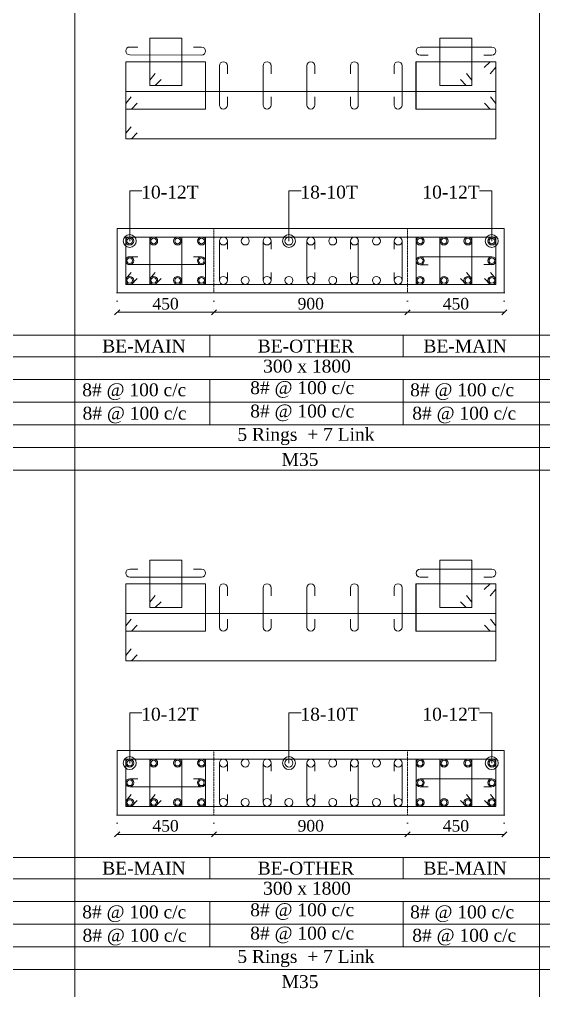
# Model space of a CAD drawing. Header units: millimetres. Extents: x 303 to 27724, y 300 to 68956.
# Drawn here: x 7757 to 10195, y 51968 to 56484 of the extents above; entities that cross this region are included whole.
import ezdxf

# ---------------------------------------------------------------- set-up
doc = ezdxf.new("R2010")
doc.units = ezdxf.units.MM
doc.linetypes.add('( Hidden )', pattern=[0.375, 0.25, -0.125])
doc.linetypes.add('DOT2', pattern=[0.125, 0, -0.125])
doc.layers.get('Defpoints').update_dxf_attribs({"lineweight": 0})
for name, color, linetype, lineweight in [('S-COL. STEEL DIA', 1, 'Continuous', 9), ('S-DIM FOOTING', 7, 'Continuous', 0), ('S-SECTION', 5, 'Continuous', 0), ('S-SECTION MARK', 7, 'Continuous', 0), ('S-SHEET', 7, 'Continuous', 0), ('S-STEEL', 1, 'Continuous', 9), ('S-STEEL-1', 1, 'Continuous', 0), ('S-STEEL-1 C.S.', 106, 'Continuous', 0), ('S-TEXT', 7, 'Continuous', 0)]:
    doc.layers.add(name, color=color, linetype=linetype, lineweight=lineweight)
doc.styles.add('AR', font='ARIALUNI.TTF', dxfattribs={"width": 0.8})
doc.styles.add('S-ROMANS', font='times.ttf')
doc.styles.add('TEXT', font='times.ttf')
doc.dimstyles.new('100', dxfattribs={"dimtxt": 180, "dimasz": 80, "dimexe": 0.18, "dimexo": 0.0625, "dimgap": 1, "dimtad": 1, "dimdec": 0, "dimzin": 0, "dimdsep": 46, "dimtxsty": 'AR', "dimblk": 'DOT', "dimcen": 0.09, "dimse1": 1, "dimse2": 1, "dimclrd": 50, "dimclrt": 256, "dimadec": 0, "dimazin": 0, "dimtfac": 1, "dimtdec": 0, "dimtix": 1, "dimtofl": 0, "dimtmove": 2, "dimatfit": 0, "dimfxl": 1, "dimtolj": 1, "dimtzin": 0, "dimlwd": -1, "dimarcsym": 0})
doc.dimstyles.new('SETU', dxfattribs={"dimtxt": 230, "dimasz": 0.2, "dimexe": 0.1, "dimexo": 0.1, "dimgap": 0.05, "dimtad": 1, "dimdec": 0, "dimzin": 0, "dimdsep": 46, "dimtxsty": 'TEXT', "dimblk": 'OBLIQUE', "dimcen": 0.09, "dimdle": 0.1, "dimclrd": 4, "dimclre": 256, "dimclrt": 256, "dimadec": 1, "dimazin": 0, "dimtfac": 1, "dimtdec": 0, "dimtix": 1, "dimtofl": 0, "dimtmove": 2, "dimatfit": 0, "dimfxl": 1, "dimtolj": 1, "dimtzin": 0, "dimlwd": -1, "dimlwe": -1, "dimarcsym": 1})

# ---------------------------------------------------------------- blocks, each defined once
blk = doc.blocks.new('*U6')
at = {"layer": 'S-COL. STEEL DIA', "lineweight": 5}
for radius in [18.5, 13, 13]:
    blk.add_circle((0, 0), radius, dxfattribs=at)
blk = doc.blocks.new('_Oblique')
at = {"color": 0, "linetype": 'ByBlock', "lineweight": -2}
blk.add_line((-0.5, -0.5), (0.5, 0.5), dxfattribs=at)
blk = doc.blocks.new('*D2025')
at = {"layer": 'Defpoints', "color": 0}
for p in [(8212, 52784), (8662, 52784), (8662, 52694.1)]:
    blk.add_point(p, dxfattribs=at)
at = {"layer": 'S-DIM FOOTING', "linetype": 'DOT2', "ltscale": 300}
for p, q in [((8212, 52783.8), (8212, 52694)), ((8662, 52783.8), (8662, 52694))]:
    blk.add_line(p, q, dxfattribs=at)
at = {"layer": 'S-DIM FOOTING', "ltscale": 300}
blk.add_line((8211.8, 52694.1), (8662.1, 52694.1), dxfattribs=at)
at = {"layer": 'S-DIM FOOTING', "linetype": 'ByBlock', "xscale": 24, "yscale": 24, "zscale": 24, "rotation": 180}
blk.add_blockref('_Oblique', (8212, 52694.1), dxfattribs=at)
at = {"layer": 'S-DIM FOOTING', "linetype": 'ByBlock', "xscale": 24, "yscale": 24, "zscale": 24}
blk.add_blockref('_Oblique', (8662, 52694.1), dxfattribs=at)
at = {"layer": 'S-DIM FOOTING', "insert": (8437, 52733.6), "char_height": 54, "attachment_point": 5, "style": 'TEXT'}
blk.add_mtext('\\A1;450', dxfattribs=at)
blk = doc.blocks.new('*D2026')
at = {"layer": 'Defpoints', "color": 0}
for p in [(8662, 52784), (9562, 52784), (9562, 52694.1)]:
    blk.add_point(p, dxfattribs=at)
at = {"layer": 'S-DIM FOOTING', "linetype": 'DOT2', "ltscale": 300}
for p, q in [((8662, 52783.8), (8662, 52694)), ((9562, 52783.8), (9562, 52694))]:
    blk.add_line(p, q, dxfattribs=at)
at = {"layer": 'S-DIM FOOTING', "ltscale": 300}
blk.add_line((8661.8, 52694.1), (9562.1, 52694.1), dxfattribs=at)
at = {"layer": 'S-DIM FOOTING', "linetype": 'ByBlock', "xscale": 24, "yscale": 24, "zscale": 24, "rotation": 180}
blk.add_blockref('_Oblique', (8662, 52694.1), dxfattribs=at)
at = {"layer": 'S-DIM FOOTING', "linetype": 'ByBlock', "xscale": 24, "yscale": 24, "zscale": 24}
blk.add_blockref('_Oblique', (9562, 52694.1), dxfattribs=at)
at = {"layer": 'S-DIM FOOTING', "insert": (9112, 52733.6), "char_height": 54, "attachment_point": 5, "style": 'TEXT'}
blk.add_mtext('\\A1;900', dxfattribs=at)
blk = doc.blocks.new('*D2027')
at = {"layer": 'Defpoints', "color": 0}
for p in [(9562, 52784), (10012, 52784), (10012, 52694.1)]:
    blk.add_point(p, dxfattribs=at)
at = {"layer": 'S-DIM FOOTING', "linetype": 'DOT2', "ltscale": 300}
for p, q in [((9562, 52783.8), (9562, 52694)), ((10012, 52783.8), (10012, 52694))]:
    blk.add_line(p, q, dxfattribs=at)
at = {"layer": 'S-DIM FOOTING', "ltscale": 300}
blk.add_line((9561.8, 52694.1), (10012.1, 52694.1), dxfattribs=at)
at = {"layer": 'S-DIM FOOTING', "linetype": 'ByBlock', "xscale": 24, "yscale": 24, "zscale": 24, "rotation": 180}
blk.add_blockref('_Oblique', (9562, 52694.1), dxfattribs=at)
at = {"layer": 'S-DIM FOOTING', "linetype": 'ByBlock', "xscale": 24, "yscale": 24, "zscale": 24}
blk.add_blockref('_Oblique', (10012, 52694.1), dxfattribs=at)
at = {"layer": 'S-DIM FOOTING', "insert": (9787, 52733.6), "char_height": 54, "attachment_point": 5, "style": 'TEXT'}
blk.add_mtext('\\A1;450', dxfattribs=at)
blk = doc.blocks.new('*U74')
at = {"layer": 'S-COL. STEEL DIA', "lineweight": 5}
blk.add_circle((0, 0), 18.5, dxfattribs=at)
blk = doc.blocks.new('_Dot')
at = {"linetype": 'ByBlock', "lineweight": -2}
blk.add_line((-0.5, 0), (-1, 0), dxfattribs=at)
at = {"linetype": 'ByBlock', "const_width": 0.5}
blk.add_lwpolyline([(-0.25, 0, 1), (0.25, 0, 1)], format="xyb", close=True, dxfattribs=at)
blk = doc.blocks.new('*D2028')
at = {"layer": 'Defpoints', "color": 0}
for p in [(8212, 55211.8), (8662, 55211.8), (8662, 55122)]:
    blk.add_point(p, dxfattribs=at)
at = {"layer": 'S-DIM FOOTING', "linetype": 'DOT2', "ltscale": 300}
for p, q in [((8212, 55211.7), (8212, 55121.9)), ((8662, 55211.7), (8662, 55121.9))]:
    blk.add_line(p, q, dxfattribs=at)
at = {"layer": 'S-DIM FOOTING', "ltscale": 300}
blk.add_line((8211.8, 55122), (8662.1, 55122), dxfattribs=at)
at = {"layer": 'S-DIM FOOTING', "linetype": 'ByBlock', "xscale": 24, "yscale": 24, "zscale": 24, "rotation": 180}
blk.add_blockref('_Oblique', (8212, 55122), dxfattribs=at)
at = {"layer": 'S-DIM FOOTING', "linetype": 'ByBlock', "xscale": 24, "yscale": 24, "zscale": 24}
blk.add_blockref('_Oblique', (8662, 55122), dxfattribs=at)
at = {"layer": 'S-DIM FOOTING', "insert": (8437, 55161.4), "char_height": 54, "attachment_point": 5, "style": 'TEXT'}
blk.add_mtext('\\A1;450', dxfattribs=at)
blk = doc.blocks.new('*D2029')
at = {"layer": 'Defpoints', "color": 0}
for p in [(8662, 55211.8), (9562, 55211.8), (9562, 55122)]:
    blk.add_point(p, dxfattribs=at)
at = {"layer": 'S-DIM FOOTING', "linetype": 'DOT2', "ltscale": 300}
for p, q in [((8662, 55211.7), (8662, 55121.9)), ((9562, 55211.7), (9562, 55121.9))]:
    blk.add_line(p, q, dxfattribs=at)
at = {"layer": 'S-DIM FOOTING', "ltscale": 300}
blk.add_line((8661.8, 55122), (9562.1, 55122), dxfattribs=at)
at = {"layer": 'S-DIM FOOTING', "linetype": 'ByBlock', "xscale": 24, "yscale": 24, "zscale": 24, "rotation": 180}
blk.add_blockref('_Oblique', (8662, 55122), dxfattribs=at)
at = {"layer": 'S-DIM FOOTING', "linetype": 'ByBlock', "xscale": 24, "yscale": 24, "zscale": 24}
blk.add_blockref('_Oblique', (9562, 55122), dxfattribs=at)
at = {"layer": 'S-DIM FOOTING', "insert": (9112, 55161.5), "char_height": 54, "attachment_point": 5, "style": 'TEXT'}
blk.add_mtext('\\A1;900', dxfattribs=at)
blk = doc.blocks.new('*D2030')
at = {"layer": 'Defpoints', "color": 0}
for p in [(9562, 55211.8), (10012, 55211.8), (10012, 55122)]:
    blk.add_point(p, dxfattribs=at)
at = {"layer": 'S-DIM FOOTING', "linetype": 'DOT2', "ltscale": 300}
for p, q in [((9562, 55211.7), (9562, 55121.9)), ((10012, 55211.7), (10012, 55121.9))]:
    blk.add_line(p, q, dxfattribs=at)
at = {"layer": 'S-DIM FOOTING', "ltscale": 300}
blk.add_line((9561.8, 55122), (10012.1, 55122), dxfattribs=at)
at = {"layer": 'S-DIM FOOTING', "linetype": 'ByBlock', "xscale": 24, "yscale": 24, "zscale": 24, "rotation": 180}
blk.add_blockref('_Oblique', (9562, 55122), dxfattribs=at)
at = {"layer": 'S-DIM FOOTING', "linetype": 'ByBlock', "xscale": 24, "yscale": 24, "zscale": 24}
blk.add_blockref('_Oblique', (10012, 55122), dxfattribs=at)
at = {"layer": 'S-DIM FOOTING', "insert": (9787, 55161.4), "char_height": 54, "attachment_point": 5, "style": 'TEXT'}
blk.add_mtext('\\A1;450', dxfattribs=at)

msp = doc.modelspace()

# ---------------------------------------------------------------- linework, layer by layer
at = {"layer": 'S-SECTION'}
for points, elevation in [([(10012, 55211.8), (10012, 55511.8), (8212, 55511.8), (8212, 55211.8)], -9.6), ([(10012, 52784), (10012, 53084), (8212, 53084), (8212, 52784)], 7.8)]:
    msp.add_lwpolyline(points, close=True, dxfattribs=dict(at, elevation=elevation))
at = {"layer": 'S-SHEET'}
for p, q in [((8015, 68956, -2), (8015, 299.8, -1.4)), ((10175.6, 68956, -1.1), (10175.6, 299.8, -0.6)), ((303, 55014.8, 7.1), (27724.1, 55014.8, 7.1)), ((8642.4, 55014.6, -10.3), (8642.4, 54915.1, -10.3)), ((9542.4, 55014.6, -10.3), (9542.4, 54915.1, -10.3)), ((303, 54915.2, -0.9), (27724.1, 54915.2, -0.9)), ((303, 54810, -0.9), (27724.1, 54810, -0.9)), ((303, 54810, -0.9), (27724.1, 54810, -0.9)), ((8642.4, 54809.8, -10.3), (8642.4, 54598.5, -10.3)), ((9542.4, 54809.8, -10.3), (9542.4, 54598.5, -10.3)), ((303, 54704.2, -0.9), (27724.1, 54704.2, -0.9)), ((303, 54598.7, -0.9), (27724.1, 54598.7, -0.9)), ((303, 54493.2, -0.9), (27724.1, 54493.2, -0.9)), ((303, 52586.7, 7.1), (27724.1, 52586.7, 7.1)), ((8642.4, 52586.6, -8.4), (8642.4, 52487, -8.4)), ((9542.4, 52586.6, -8.4), (9542.4, 52487, -8.4)), ((303, 52487.2, -0.9), (27724.1, 52487.2, -0.9)), ((303, 52382, -0.9), (27724.1, 52382, -0.9)), ((303, 52382, -0.9), (27724.1, 52382, -0.9)), ((8642.4, 52381.8, -8.4), (8642.4, 52170.5, -8.4)), ((9542.4, 52381.8, -8.4), (9542.4, 52170.5, -8.4)), ((303, 52276.2, -0.9), (27724.1, 52276.2, -0.9)), ((303, 52170.7, -0.9), (27724.1, 52170.7, -0.9)), ((303, 52065.1, -0.9), (27724.1, 52065.1, -0.9))]:
    msp.add_line(p, q, dxfattribs=at)
at = {"layer": 'S-SHEET', "color": 0}
msp.add_line((303, 54387.7, -0.9), (27724.1, 54387.7, -0.9), dxfattribs=at)
at = {"layer": 'S-STEEL', "color": 3}
for points, elevation in [([(8308.1, 56355.6), (8270.4, 56355.6, 1), (8270.4, 56318.7), (8604.3, 56318.4, 1), (8604.3, 56355.3), (8567.1, 56355.3)], -10), ([(9658.1, 56318.1), (9620.4, 56318.1, -1), (9620.4, 56355), (9954.3, 56355.3, -1), (9954.3, 56318.4), (9917.1, 56318.4)], -10), ([(8724.4, 56123.4), (8724.4, 56085.7, -1), (8687.5, 56085.7), (8687.5, 56268.8, -1), (8724.4, 56268.8), (8724.4, 56231.6)], -9.6), ([(8927.6, 56123.4), (8927.6, 56085.7, -1), (8890.7, 56085.7), (8890.7, 56268.8, -1), (8927.6, 56268.8), (8927.6, 56231.6)], -9.6), ([(9130.8, 56123.4), (9130.8, 56085.7, -1), (9093.9, 56085.7), (9093.9, 56268.8, -1), (9130.8, 56268.8), (9130.8, 56231.6)], -9.6), ([(9296.3, 56123.4), (9296.3, 56085.7, 1), (9333.2, 56085.7), (9333.2, 56268.8, 1), (9296.3, 56268.8), (9296.3, 56231.6)], -9.6), ([(9499.6, 56123.4), (9499.6, 56085.7, 1), (9536.5, 56085.7), (9536.5, 56268.8, 1), (9499.6, 56268.8), (9499.6, 56231.6)], -9.6), ([(8724.4, 55415.7), (8724.4, 55453.4, 1), (8687.5, 55453.4), (8687.5, 55270.3, 1), (8724.4, 55270.3), (8724.4, 55307.5)], -9.6), ([(8927.6, 55415.7), (8927.6, 55453.4, 1), (8890.7, 55453.4), (8890.7, 55270.3, 1), (8927.6, 55270.3), (8927.6, 55307.5)], -9.6), ([(9130.8, 55415.7), (9130.8, 55453.4, 1), (9093.9, 55453.4), (9093.9, 55270.3, 1), (9130.8, 55270.3), (9130.8, 55307.5)], -9.6), ([(9296.3, 55415.7), (9296.3, 55453.4, -1), (9333.2, 55453.4), (9333.2, 55270.3, -1), (9296.3, 55270.3), (9296.3, 55307.5)], -9.6), ([(9499.6, 55415.7), (9499.6, 55453.4, -1), (9536.5, 55453.4), (9536.5, 55270.3, -1), (9499.6, 55270.3), (9499.6, 55307.5)], -9.6), ([(8308.1, 55380.6), (8270.4, 55380.6, 1), (8270.4, 55343.7), (8604.3, 55343.4, 1), (8604.3, 55380.3), (8567.1, 55380.3)], -10), ([(9658.1, 55343.1), (9620.4, 55343.1, -1), (9620.4, 55380), (9954.3, 55380.3, -1), (9954.3, 55343.4), (9917.1, 55343.4)], -10), ([(8308.1, 53927.7), (8270.4, 53927.7, 1), (8270.4, 53890.8), (8604.3, 53890.5, 1), (8604.3, 53927.4), (8567.1, 53927.4)], 7.5), ([(9658.1, 53890.2), (9620.4, 53890.2, -1), (9620.4, 53927.1), (9954.3, 53927.4, -1), (9954.3, 53890.5), (9917.1, 53890.5)], 7.5), ([(8724.4, 53695.5), (8724.4, 53657.8, -1), (8687.5, 53657.8), (8687.5, 53840.9, -1), (8724.4, 53840.9), (8724.4, 53803.7)], 7.8), ([(8927.6, 53695.5), (8927.6, 53657.8, -1), (8890.7, 53657.8), (8890.7, 53840.9, -1), (8927.6, 53840.9), (8927.6, 53803.7)], 7.8), ([(9130.8, 53695.5), (9130.8, 53657.8, -1), (9093.9, 53657.8), (9093.9, 53840.9, -1), (9130.8, 53840.9), (9130.8, 53803.7)], 7.8), ([(9296.3, 53695.5), (9296.3, 53657.8, 1), (9333.2, 53657.8), (9333.2, 53840.9, 1), (9296.3, 53840.9), (9296.3, 53803.7)], 7.8), ([(9499.6, 53695.5), (9499.6, 53657.8, 1), (9536.5, 53657.8), (9536.5, 53840.9, 1), (9499.6, 53840.9), (9499.6, 53803.7)], 7.8), ([(8724.4, 52987.8), (8724.4, 53025.5, 1), (8687.5, 53025.5), (8687.5, 52842.4, 1), (8724.4, 52842.4), (8724.4, 52879.6)], 7.8), ([(8927.6, 52987.8), (8927.6, 53025.5, 1), (8890.7, 53025.5), (8890.7, 52842.4, 1), (8927.6, 52842.4), (8927.6, 52879.6)], 7.8), ([(9130.8, 52987.8), (9130.8, 53025.5, 1), (9093.9, 53025.5), (9093.9, 52842.4, 1), (9130.8, 52842.4), (9130.8, 52879.6)], 7.8), ([(9296.3, 52987.8), (9296.3, 53025.5, -1), (9333.2, 53025.5), (9333.2, 52842.4, -1), (9296.3, 52842.4), (9296.3, 52879.6)], 7.8), ([(9499.6, 52987.8), (9499.6, 53025.5, -1), (9536.5, 53025.5), (9536.5, 52842.4, -1), (9499.6, 52842.4), (9499.6, 52879.6)], 7.8), ([(8308.1, 52952.7), (8270.4, 52952.7, 1), (8270.4, 52915.8), (8604.3, 52915.5, 1), (8604.3, 52952.4), (8567.1, 52952.4)], 7.5), ([(9658.1, 52915.2), (9620.4, 52915.2, -1), (9620.4, 52952.1), (9954.3, 52952.4, -1), (9954.3, 52915.5), (9917.1, 52915.5)], 7.5)]:
    msp.add_lwpolyline(points, format="xyb", dxfattribs=dict(at, elevation=elevation))
at = {"layer": 'S-STEEL', "color": 1}
for points, elevation in [([(9918.4, 56260), (9946, 56287.3), (9972, 56287.3), (9972, 56067.3), (9601.2, 56067.3), (9601.2, 56287.3), (9972, 56287.3), (9972, 56262.3), (9946.8, 56231.4)], -9.6), ([(8305.5, 55956.6), (8278, 55929.2), (8252, 55929.2), (8252, 56149.2), (9972.8, 56149.2), (9972.8, 55929.2), (8252, 55929.2), (8252, 55954.3), (8277.1, 55985.1)], -9.6), ([(8305.5, 55279.2), (8278, 55251.8), (8252, 55251.8), (8252, 55471.8), (9972.8, 55471.8), (9972.8, 55251.8), (8252, 55251.8), (8252, 55276.9), (8277.1, 55307.7)], -9.6), ([(9918.4, 53832.1), (9946, 53859.4), (9972, 53859.4), (9972, 53639.4), (9601.2, 53639.4), (9601.2, 53859.4), (9972, 53859.4), (9972, 53834.4), (9946.8, 53803.6)], 7.8), ([(8305.5, 53528.7), (8278, 53501.4), (8252, 53501.4), (8252, 53721.4), (9972.8, 53721.4), (9972.8, 53501.4), (8252, 53501.4), (8252, 53526.4), (8277.1, 53557.3)], 7.8), ([(8305.5, 52851.3), (8278, 52824), (8252, 52824), (8252, 53044), (9972.8, 53044), (9972.8, 52824), (8252, 52824), (8252, 52849), (8277.1, 52879.9)], 7.8)]:
    msp.add_lwpolyline(points, dxfattribs=dict(at, elevation=elevation))
at = {"layer": 'S-STEEL-1', "color": 41}
for points, elevation in [([(8416.8, 56204), (8389.3, 56176.7), (8363.2, 56176.7), (8363.3, 56396.7), (8512.7, 56396.7), (8512.7, 56176.7), (8363.2, 56176.7), (8363.2, 56201.7), (8388.4, 56232.6)], -9.6), ([(9807.9, 56204), (9835.4, 56176.7), (9861.5, 56176.7), (9861.5, 56396.7), (9712.1, 56396.7), (9712.1, 56176.7), (9861.5, 56176.7), (9861.5, 56201.7), (9836.3, 56232.6)], -9.6), ([(8416.8, 55279.2), (8389.3, 55251.8), (8363.2, 55251.8), (8363.3, 55471.8), (8512.7, 55471.8), (8512.7, 55251.8), (8363.2, 55251.8), (8363.2, 55276.9), (8388.4, 55307.7)], -9.6), ([(9807.9, 55279.2), (9835.4, 55251.8), (9861.5, 55251.8), (9861.5, 55471.8), (9712.1, 55471.8), (9712.1, 55251.8), (9861.5, 55251.8), (9861.5, 55276.9), (9836.3, 55307.7)], -9.6), ([(8416.8, 53776.2), (8389.3, 53748.8), (8363.2, 53748.8), (8363.3, 53968.8), (8512.7, 53968.8), (8512.7, 53748.8), (8363.2, 53748.8), (8363.2, 53773.9), (8388.4, 53804.7)], 7.8), ([(9807.9, 53776.2), (9835.4, 53748.8), (9861.5, 53748.8), (9861.5, 53968.8), (9712.1, 53968.8), (9712.1, 53748.8), (9861.5, 53748.8), (9861.5, 53773.9), (9836.3, 53804.7)], 7.8), ([(8416.8, 52851.3), (8389.3, 52824), (8363.2, 52824), (8363.3, 53044), (8512.7, 53044), (8512.7, 52824), (8363.2, 52824), (8363.2, 52849), (8388.4, 52879.9)], 7.8), ([(9807.9, 52851.3), (9835.4, 52824), (9861.5, 52824), (9861.5, 53044), (9712.1, 53044), (9712.1, 52824), (9861.5, 52824), (9861.5, 52849), (9836.3, 52879.9)], 7.8)]:
    msp.add_lwpolyline(points, dxfattribs=dict(at, elevation=elevation))
at = {"layer": 'S-STEEL-1', "color": 6}
for points, elevation in [([(8305.5, 56094.6), (8278, 56067.3), (8252, 56067.3), (8252, 56287.3), (8622.8, 56287.3), (8622.8, 56067.3), (8252, 56067.3), (8252, 56092.3), (8277.1, 56123.2)], -9.6), ([(9919.2, 56094.6), (9946.7, 56067.3), (9972.8, 56067.3), (9972.8, 56287.3), (9602, 56287.3), (9602, 56067.3), (9972.8, 56067.3), (9972.8, 56092.3), (9947.6, 56123.2)], -9.6), ([(8305.5, 55279.2), (8278, 55251.8), (8252, 55251.8), (8252, 55471.8), (8622.8, 55471.8), (8622.8, 55251.8), (8252, 55251.8), (8252, 55276.9), (8277.1, 55307.7)], -9.6), ([(9919.2, 55279.2), (9946.7, 55251.8), (9972.8, 55251.8), (9972.8, 55471.8), (9602, 55471.8), (9602, 55251.8), (9972.8, 55251.8), (9972.8, 55276.9), (9947.6, 55307.7)], -9.6), ([(8305.5, 53666.8), (8278, 53639.4), (8252, 53639.4), (8252, 53859.4), (8622.8, 53859.4), (8622.8, 53639.4), (8252, 53639.4), (8252, 53664.5), (8277.1, 53695.3)], 7.8), ([(9919.2, 53666.8), (9946.7, 53639.4), (9972.8, 53639.4), (9972.8, 53859.4), (9602, 53859.4), (9602, 53639.4), (9972.8, 53639.4), (9972.8, 53664.5), (9947.6, 53695.3)], 7.8), ([(8305.5, 52851.3), (8278, 52824), (8252, 52824), (8252, 53044), (8622.8, 53044), (8622.8, 52824), (8252, 52824), (8252, 52849), (8277.1, 52879.9)], 7.8), ([(9919.2, 52851.3), (9946.7, 52824), (9972.8, 52824), (9972.8, 53044), (9602, 53044), (9602, 52824), (9972.8, 52824), (9972.8, 52849), (9947.6, 52879.9)], 7.8)]:
    msp.add_lwpolyline(points, dxfattribs=dict(at, elevation=elevation))
at = {"layer": 'S-STEEL-1 C.S.', "color": 8, "linetype": '( Hidden )'}
for p, q in [((8662, 55211.8, -9.6), (8662, 55511.8, -9.6)), ((9562, 55211.8, -9.6), (9562, 55511.8, -9.6)), ((8662, 52784, 7.8), (8662, 53084, 7.8)), ((9562, 52784, 7.8), (9562, 53084, 7.8))]:
    msp.add_line(p, q, dxfattribs=at)

# ---------------------------------------------------------------- block references
at = {"layer": 'S-COL. STEEL DIA', "xscale": -1, "rotation": 180}
for name, p in [('*U6', (8270.4, 55453.4, -9.6)), ('*U74', (8705.9, 55453.4, -9.6)), ('*U74', (8807.5, 55453.4, -9.6)), ('*U74', (8909.1, 55453.4, -9.6)), ('*U74', (9010.7, 55453.4, -9.6)), ('*U74', (9112.4, 55453.4, -9.6)), ('*U74', (9214, 55453.4, -9.6)), ('*U74', (9315.6, 55453.4, -9.6)), ('*U74', (9417.2, 55453.4, -9.6)), ('*U74', (9518.8, 55453.4, -9.6)), ('*U6', (9620.4, 55453.4, -9.6)), ('*U6', (9731.7, 55453.4, -9.6)), ('*U6', (9843, 55453.4, -9.6)), ('*U6', (8270.4, 53025.5, 7.8)), ('*U74', (8705.9, 53025.5, 7.8)), ('*U74', (8807.5, 53025.5, 7.8)), ('*U74', (8909.1, 53025.5, 7.8)), ('*U74', (9010.7, 53025.5, 7.8)), ('*U74', (9112.4, 53025.5, 7.8)), ('*U74', (9214, 53025.5, 7.8)), ('*U74', (9315.6, 53025.5, 7.8)), ('*U74', (9417.2, 53025.5, 7.8)), ('*U74', (9518.8, 53025.5, 7.8)), ('*U6', (9620.4, 53025.5, 7.8)), ('*U6', (9731.7, 53025.5, 7.8)), ('*U6', (9843, 53025.5, 7.8))]:
    msp.add_blockref(name, p, dxfattribs=at)
at = {"layer": 'S-COL. STEEL DIA', "rotation": 180}
for p in [(8381.7, 55453.4, -9.6), (8493, 55453.4, -9.6), (8604.3, 55453.4, -9.6), (9954.3, 55453.4, -9.6), (8381.7, 53025.5, 7.8), (8493, 53025.5, 7.8), (8604.3, 53025.5, 7.8), (9954.3, 53025.5, 7.8)]:
    msp.add_blockref('*U6', p, dxfattribs=at)
at = {"layer": 'S-COL. STEEL DIA'}
for name, p in [('*U6', (8270.4, 55361.8, -9.6)), ('*U6', (9621.2, 55361.8, -9.6)), ('*U6', (8270.4, 55270.3, -9.6)), ('*U74', (8705.9, 55270.3, -9.6)), ('*U74', (8807.5, 55270.3, -9.6)), ('*U74', (8909.1, 55270.3, -9.6)), ('*U74', (9010.7, 55270.3, -9.6)), ('*U74', (9112.4, 55270.3, -9.6)), ('*U74', (9214, 55270.3, -9.6)), ('*U74', (9315.6, 55270.3, -9.6)), ('*U74', (9417.2, 55270.3, -9.6)), ('*U74', (9518.8, 55270.3, -9.6)), ('*U6', (9620.4, 55270.3, -9.6)), ('*U6', (9731.7, 55270.3, -9.6)), ('*U6', (9843, 55270.3, -9.6)), ('*U6', (8270.4, 52934, 7.8)), ('*U6', (9621.2, 52934, 7.8)), ('*U6', (8270.4, 52842.4, 7.8)), ('*U74', (8705.9, 52842.4, 7.8)), ('*U74', (8807.5, 52842.4, 7.8)), ('*U74', (8909.1, 52842.4, 7.8)), ('*U74', (9010.7, 52842.4, 7.8)), ('*U74', (9112.4, 52842.4, 7.8)), ('*U74', (9214, 52842.4, 7.8)), ('*U74', (9315.6, 52842.4, 7.8)), ('*U74', (9417.2, 52842.4, 7.8)), ('*U74', (9518.8, 52842.4, 7.8)), ('*U6', (9620.4, 52842.4, 7.8)), ('*U6', (9731.7, 52842.4, 7.8)), ('*U6', (9843, 52842.4, 7.8))]:
    msp.add_blockref(name, p, dxfattribs=at)
at = {"layer": 'S-COL. STEEL DIA', "xscale": -1}
for p in [(8603.5, 55361.8, -9.6), (9954.3, 55361.8, -9.6), (8381.7, 55270.3, -9.6), (8493, 55270.3, -9.6), (8604.3, 55270.3, -9.6), (9954.3, 55270.3, -9.6), (8603.5, 52934, 7.8), (9954.3, 52934, 7.8), (8381.7, 52842.4, 7.8), (8493, 52842.4, 7.8), (8604.3, 52842.4, 7.8), (9954.3, 52842.4, 7.8)]:
    msp.add_blockref('*U6', p, dxfattribs=at)

# ---------------------------------------------------------------- texts
at = {"layer": 'S-TEXT', "color": 7, "style": 'TEXT'}
for s, p in [('10-12T', (8323.8, 55650.9, -9.6)), ('18-10T', (9064.1, 55650.9, -9.6)), ('10-12T', (9631.1, 55650.9, -9.6)), ('10-12T', (8323.8, 53223, 7.8)), ('18-10T', (9064.1, 53223, 7.8)), ('10-12T', (9631.1, 53223, 7.8))]:
    msp.add_text(s, height=60, dxfattribs=at).set_placement(p)
at = {"layer": 'S-TEXT', "style": 'S-ROMANS'}
for s, p in [('BE-MAIN ', (8142.5, 54934.8, -10.3)), ('BE-OTHER', (8865.5, 54934.8, -10.3)), ('BE-MAIN ', (9636, 54934.8, -10.3)), ('300 x 1800', (8890.7, 54841.6, -10.3)), ('8# @ 100 c/c', (8049.5, 54731.3, -10.3)), ('8# @ 100 c/c', (8830.5, 54741.3, -10.3)), ('8# @ 100 c/c', (9574, 54731.3, -10.3)), ('8# @ 100 c/c', (8830.5, 54632.7, -10.3)), ('8# @ 100 c/c', (8051, 54622.7, -10.3)), ('8# @ 100 c/c', (9584, 54622.7, -10.3)), ('5 Rings  + 7 Link', (8770.7, 54524.2, -10.3)), ('M35', (8976.6, 54407.5, -10.3)), ('BE-MAIN ', (8142.5, 52506.8, -8.4)), ('BE-OTHER', (8865.5, 52506.8, -8.4)), ('BE-MAIN ', (9636, 52506.8, -8.4)), ('300 x 1800', (8890.7, 52413.5, -8.4)), ('8# @ 100 c/c', (8049.5, 52303.3, -8.4)), ('8# @ 100 c/c', (8830.5, 52313.3, -8.4)), ('8# @ 100 c/c', (9574, 52303.3, -8.4)), ('8# @ 100 c/c', (8051, 52194.7, -8.4)), ('8# @ 100 c/c', (8830.5, 52204.7, -8.4)), ('8# @ 100 c/c', (9584, 52194.7, -8.4)), ('5 Rings  + 7 Link', (8770.7, 52096.2, -8.4)), ('M35', (8976.6, 51979.4, -8.4))]:
    msp.add_text(s, height=60, dxfattribs=at).set_placement(p)

# ---------------------------------------------------------------- dimensions: what is measured, and where the dimension line sits
at = {"layer": 'S-DIM FOOTING', "ltscale": 300}
for base, p1, p2, picture, middle in [((8662, 55122, -10), (8212, 55211.8, -9.6), (8662, 55211.8, -9.6), '*D2028', (8437, 55161.4, -10)), ((9562, 55122, -10), (8662, 55211.8, -9.6), (9562, 55211.8, -9.6), '*D2029', (9112, 55161.5, -10)), ((10012, 55122, -10), (9562, 55211.8, -9.6), (10012, 55211.8, -9.6), '*D2030', (9787, 55161.4, -10)), ((8662, 52694.1, 7.5), (8212, 52784, 7.8), (8662, 52784, 7.8), '*D2025', (8437, 52733.6, 7.5)), ((9562, 52694.1, 7.5), (8662, 52784, 7.8), (9562, 52784, 7.8), '*D2026', (9112, 52733.6, 7.5)), ((10012, 52694.1, 7.5), (9562, 52784, 7.8), (10012, 52784, 7.8), '*D2027', (9787, 52733.6, 7.5))]:
    dim = msp.add_linear_dim(base=base, p1=p1, p2=p2, angle=180, dimstyle='SETU', override={"dimscale": 1.2, "dimtxt": 45, "dimasz": 20, "dimgap": 10, "dimblk1": 'Oblique', "dimblk2": 'Oblique', "dimsah": 1, "dimclrd": 256, "dimarcsym": 1}, dxfattribs=at)
    dim.commit()
    dim.dimension.update_dxf_attribs({"geometry": picture, "text_midpoint": middle})

# ---------------------------------------------------------------- leaders
at = {"layer": 'S-SECTION MARK'}
for points in [[(8270.4, 55453.4, -9.6), (8270.4, 55686.8, -9.6), (8326.8, 55686.8, -9.6)], [(9010.7, 55453.4, -9.6), (9010.7, 55686.8, -9.6), (9067.2, 55686.8, -9.6)], [(9953.5, 55453.4, -9.6), (9953.5, 55686.8, -9.6), (9897.1, 55686.8, -9.6)], [(8270.4, 53025.5, 7.8), (8270.4, 53258.9, 7.8), (8326.8, 53258.9, 7.8)], [(9010.7, 53025.5, 7.8), (9010.7, 53258.9, 7.8), (9067.2, 53258.9, 7.8)], [(9953.5, 53025.5, 7.8), (9953.5, 53258.9, 7.8), (9897.1, 53258.9, 7.8)]]:
    msp.add_leader(points, dimstyle='100', override={"dimasz": 60, "dimtad": 0, "dimclrd": 256, "dimldrblk": 'DotBlank', "dimfxl": 50, "dimfxlon": 1, "dimarcsym": 1}, dxfattribs=at)

doc.saveas('drawing.dxf')
